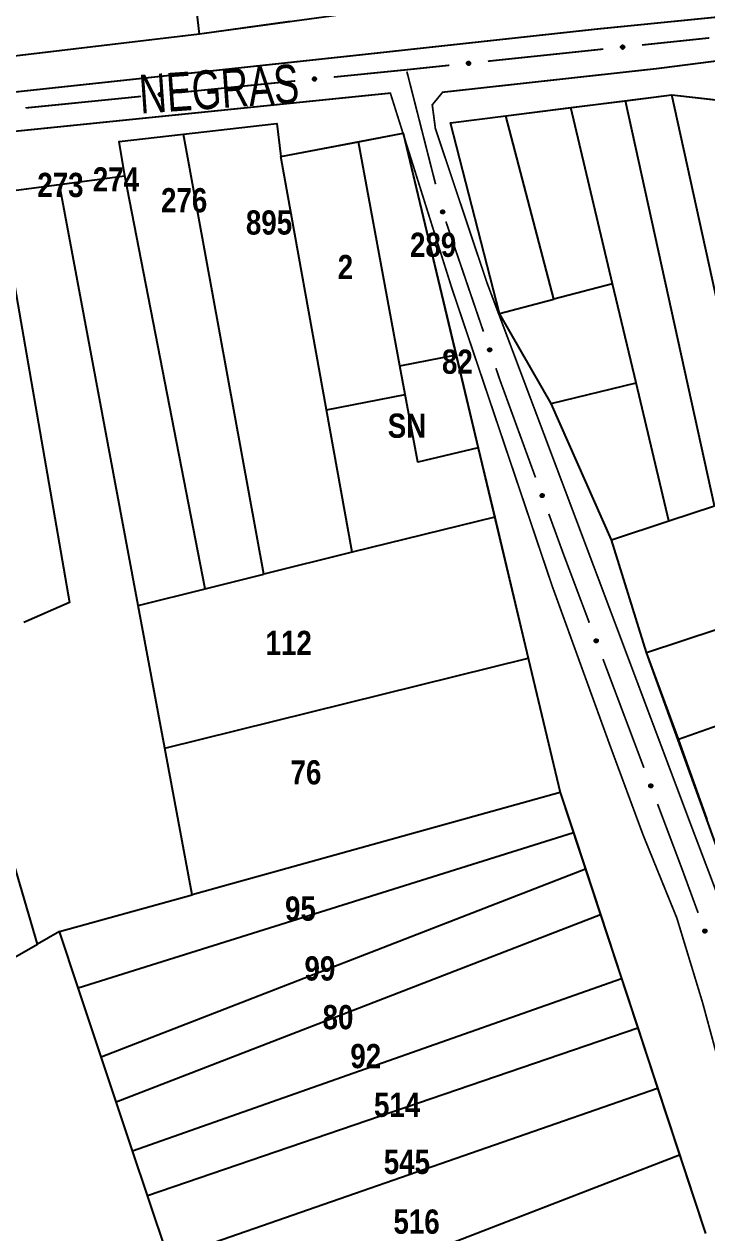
# Model space of a CAD drawing. Extents: x 203591 to 208218, y 4854879 to 4857795.
# Drawn here: x 204565.4 to 204635.9, y 4855631.2 to 4855756 of the extents above; entities that cross this region are included whole.
import ezdxf
from ezdxf.enums import TextEntityAlignment as Align

# ---------------------------------------------------------------- set-up
doc = ezdxf.new("R2010")
doc.units = 0
doc.header["$LTSCALE"] = 1.5
doc.header["$MEASUREMENT"] = 0
doc.linetypes.add('PHANTOMX2', pattern=[5, 2.5, -0.5, 0.5, -0.5, 0.5, -0.5])
doc.linetypes.add('TRACO_25', pattern=[8, 3, -1, 1, -1, 1, -1])
for name, color, linetype in [('CD-MALHA-LOTES', 40, 'CONTINUOUS'), ('RU-QUADRAS', 210, 'CONTINUOUS'), ('SV-EIXO-RUA-N-PAV', 6, 'CONTINUOUS'), ('SV-RUA-NAO-PAV-S-GUIA-C-GUIA', 7, 'PHANTOMX2'), ('SV-TXT-RUA-N-PAV-S-GUIA-C-GUIA', 7, 'CONTINUOUS'), ('Th_NmrPorta', 7, 'CONTINUOUS')]:
    doc.layers.add(name, color=color, linetype=linetype)
doc.styles.add('ARIAL', font='ARIAL.TTF')
doc.styles.get("Standard").update_dxf_attribs({"font": 'swisscbo.ttf'})

msp = doc.modelspace()

# ---------------------------------------------------------------- linework, layer by layer
at = {"layer": 'CD-MALHA-LOTES', "linetype": 'Continuous', "flags": 128}
for points in [[(204583.54, 4855754.94), (204573.45, 4855841.67)], [(204592.91, 4855756.23), (204583.54, 4855754.94)], [(204583.54, 4855754.94), (204550.21, 4855750.98)], [(204627.55, 4855748.05), (204632.33, 4855748.65)], [(204632.33, 4855748.65), (204637.11, 4855748.12)], [(204637.11, 4855726.87), (204632.33, 4855748.65)], [(204615.19, 4855746.5), (204621.9, 4855747.34)], [(204621.9, 4855747.34), (204627.55, 4855748.05)], [(204626.22, 4855729.16), (204621.9, 4855747.34)], [(204636.73, 4855706.24), (204627.55, 4855748.05)], [(204609.49, 4855745.78), (204615.19, 4855746.5)], [(204614.55, 4855726.08), (204609.49, 4855745.78)], [(204620.13, 4855727.55), (204615.19, 4855746.5)], [(204575.82, 4855740.3), (204575.25, 4855743.85), (204581.91, 4855744.61)], [(204581.91, 4855744.61), (204591.53, 4855745.7), (204591.95, 4855742.29)], [(204590.19, 4855699.16), (204581.91, 4855744.61)], [(204599.96, 4855743.82), (204604.6, 4855744.71), (204610.05, 4855721.81)], [(204591.95, 4855742.29), (204599.96, 4855743.82)], [(204604.25, 4855720.68), (204599.96, 4855743.82)], [(204596.67, 4855716.12), (204591.95, 4855742.29)], [(204569.1, 4855739.42), (204575.82, 4855740.3)], [(204584.13, 4855697.66), (204575.82, 4855740.3)], [(204562.74, 4855738.59), (204569.1, 4855739.42)], [(204562.74, 4855738.59), (204570.13, 4855696.23), (204565.39, 4855694.18)], [(204577.22, 4855695.94), (204569.1, 4855739.42)], [(204626.22, 4855729.16), (204620.13, 4855727.55)], [(204628.65, 4855718.94), (204626.22, 4855729.16)], [(204614.55, 4855726.08), (204620.13, 4855727.55)], [(204619.88, 4855716.78), (204614.55, 4855726.08)], [(204604.25, 4855720.68), (204610.05, 4855721.81)], [(204610.05, 4855721.81), (204612.34, 4855712.22)], [(204604.8, 4855717.72), (204604.25, 4855720.68)], [(204619.88, 4855716.78), (204628.65, 4855718.94)], [(204632.04, 4855704.68), (204628.65, 4855718.94)], [(204596.67, 4855716.12), (204604.8, 4855717.72)], [(204612.34, 4855712.22), (204606.1, 4855710.73), (204604.8, 4855717.72)], [(204599.33, 4855701.43), (204596.67, 4855716.12)], [(204626.11, 4855702.7), (204619.88, 4855716.78)], [(204612.34, 4855712.22), (204614.04, 4855705.07)], [(204632.04, 4855704.68), (204636.73, 4855706.24)], [(204614.04, 4855705.07), (204599.33, 4855701.43)], [(204614.04, 4855705.07), (204617.5, 4855690.51)], [(204626.11, 4855702.7), (204632.04, 4855704.68)], [(204629.73, 4855691.07), (204626.11, 4855702.7)], [(204599.33, 4855701.43), (204590.19, 4855699.16)], [(204584.13, 4855697.66), (204590.19, 4855699.16)], [(204577.22, 4855695.94), (204584.13, 4855697.66)], [(204579.97, 4855681.19), (204577.22, 4855695.94)], [(204629.73, 4855691.07), (204637.11, 4855693.51)], [(204633.01, 4855682.12), (204629.73, 4855691.07)], [(204579.97, 4855681.19), (204617.5, 4855690.51)], [(204617.5, 4855690.51), (204620.81, 4855676.61)], [(204633.01, 4855682.12), (204637.11, 4855683.57)], [(204566.82, 4855660.97), (204560.26, 4855683.22)], [(204635.98, 4855673.85), (204633.01, 4855682.12)], [(204582.79, 4855666.07), (204579.97, 4855681.19)], [(204620.81, 4855676.61), (204582.79, 4855666.07)], [(204620.81, 4855676.61), (204622.17, 4855672.49)], [(204571.01, 4855656.44), (204622.17, 4855672.49)], [(204622.17, 4855672.49), (204623.41, 4855668.74)], [(204573.4, 4855649.32), (204623.41, 4855668.74)], [(204623.41, 4855668.74), (204624.95, 4855664.04)], [(204569.07, 4855662.26), (204582.79, 4855666.07)], [(204574.95, 4855644.67), (204624.95, 4855664.04)], [(204624.95, 4855664.04), (204627.13, 4855657.42)], [(204569.07, 4855662.26), (204566.82, 4855660.97)], [(204571.01, 4855656.44), (204569.07, 4855662.26)], [(204515.85, 4855631.78), (204566.82, 4855660.97)], [(204576.64, 4855639.64), (204627.13, 4855657.42)], [(204627.13, 4855657.42), (204628.81, 4855652.34)], [(204573.4, 4855649.32), (204571.01, 4855656.44)], [(204578.19, 4855635), (204628.81, 4855652.34)], [(204628.81, 4855652.34), (204630.86, 4855646.11)], [(204574.95, 4855644.67), (204573.4, 4855649.32)], [(204580.35, 4855628.56), (204630.86, 4855646.11)], [(204630.86, 4855646.11), (204633.14, 4855639.21)], [(204576.64, 4855639.64), (204574.95, 4855644.67)], [(204578.19, 4855635), (204576.64, 4855639.64)], [(204583.23, 4855619.95), (204633.14, 4855639.21)], [(204633.14, 4855639.21), (204635.81, 4855631.1)], [(204580.35, 4855628.56), (204578.19, 4855635)]]:
    msp.add_lwpolyline(points, dxfattribs=at)
at = {"layer": 'RU-QUADRAS', "color": 6, "linetype": 'Continuous'}
for points in [[(204623.07, 4855760.36), (204583.54, 4855754.94), (204353.02, 4855727.55), (204349.23, 4855731.53), (204328.47, 4855729.35), (204320.23, 4855778.16)], [(204783.67, 4855592.64), (204658.31, 4855566.77), (204654.43, 4855595), (204708.69, 4855609.71), (204709.36, 4855612.64), (204653.41, 4855598.39), (204650.71, 4855626.2), (204641.58, 4855658.99), (204639.63, 4855663.65), (204629.73, 4855691.07), (204626.11, 4855702.7), (204619.88, 4855716.78), (204614.55, 4855726.08), (204609.49, 4855745.78), (204632.33, 4855748.65), (204643.03, 4855747.46), (204656.64, 4855749.08), (204658.61, 4855739.04), (204685.7, 4855710.3), (204695, 4855712.84), (204738.62, 4855691.71)], [(204463.87, 4855729.07), (204509.22, 4855735.18), (204509.36, 4855733.76), (204520.45, 4855735.32), (204520.24, 4855736.89), (204545.4, 4855740.16), (204545.68, 4855738.31), (204554.64, 4855739.59), (204554.92, 4855737.46), (204558.9, 4855738.45), (204558.48, 4855741.01), (204562.6, 4855741.29), (204562.74, 4855738.59), (204575.82, 4855740.3), (204575.25, 4855743.85), (204591.53, 4855745.7), (204591.95, 4855742.29), (204604.6, 4855744.71), (204620.81, 4855676.61), (204635.81, 4855631.1)]]:
    msp.add_lwpolyline(points, dxfattribs=at)
at = {"layer": 'SV-EIXO-RUA-N-PAV', "const_width": 0.18, "flags": 128}
for points in [[(204629.243732, 4855753.805362), (204636.205389, 4855754.537029)], [(204613.331374, 4855752.132981), (204625.265643, 4855753.387267)], [(204597.415314, 4855750.49666), (204604.380402, 4855751.194904)], [(204604.380402, 4855751.194904), (204604.93, 4855751.25)], [(204604.93, 4855751.25), (204609.353285, 4855751.714885)], [(204604.97, 4855751.06), (204607.931385, 4855739.431148)], [(204581.495112, 4855748.900672), (204593.435263, 4855750.097663)], [(204565.57491, 4855747.304684), (204577.515062, 4855748.501675)], [(204608.998117, 4855735.578533), (204612.871405, 4855724.22082)], [(204614.162501, 4855720.434916), (204614.485275, 4855719.48844)], [(204614.485275, 4855719.48844), (204614.57, 4855719.24)], [(204614.57, 4855719.24), (204618.252086, 4855709.153555)], [(204619.623758, 4855705.396093), (204620.99543, 4855701.638632)], [(204620.99543, 4855701.638632), (204621.13, 4855701.27)], [(204621.13, 4855701.27), (204623.81078, 4855694.150408)], [(204625.220312, 4855690.406984), (204626.982228, 4855685.727705)], [(204626.982228, 4855685.727705), (204627.26, 4855684.99)], [(204627.26, 4855684.99), (204629.450087, 4855679.177158)], [(204630.860378, 4855675.43402), (204633.328387, 4855668.883529)], [(204633.328387, 4855668.883529), (204633.39, 4855668.72)], [(204633.39, 4855668.72), (204635.050851, 4855664.189592)]]:
    msp.add_lwpolyline(points, dxfattribs=at)
at = {"layer": 'SV-EIXO-RUA-N-PAV', "flags": 128}
for points in [[(204627.100288, 4855753.690774), (204627.130526, 4855753.729215), (204627.164374, 4855753.75607), (204627.199052, 4855753.770343), (204627.232985, 4855753.774965), (204627.268233, 4855753.775784), (204627.303951, 4855753.768769), (204627.341871, 4855753.752201), (204627.380645, 4855753.72214), (204627.405877, 4855753.685657), (204627.421689, 4855753.652408), (204627.428546, 4855753.617302), (204627.428767, 4855753.583048), (204627.420254, 4855753.546186), (204627.403089, 4855753.507922), (204627.371917, 4855753.469664), (204627.338553, 4855753.443564), (204627.304648, 4855753.430639), (204627.269311, 4855753.423969), (204627.233317, 4855753.423565), (204627.198294, 4855753.430653), (204627.159799, 4855753.448004), (204627.122447, 4855753.479271), (204627.096035, 4855753.512251), (204627.082637, 4855753.545966), (204627.076854, 4855753.580902), (204627.075603, 4855753.616245), (204627.08116, 4855753.652444), (204627.100288, 4855753.690774)], [(204611.18793, 4855752.018392), (204611.218168, 4855752.056833), (204611.252016, 4855752.083689), (204611.286694, 4855752.097961), (204611.320627, 4855752.102583), (204611.355874, 4855752.103402), (204611.391593, 4855752.096387), (204611.429513, 4855752.07982), (204611.468287, 4855752.049758), (204611.493519, 4855752.013276), (204611.509331, 4855751.980026), (204611.516188, 4855751.944921), (204611.516409, 4855751.910666), (204611.507896, 4855751.873804), (204611.490731, 4855751.835541), (204611.459559, 4855751.797283), (204611.426195, 4855751.771183), (204611.39229, 4855751.758258), (204611.356953, 4855751.751588), (204611.320958, 4855751.751183), (204611.285936, 4855751.758271), (204611.247441, 4855751.775623), (204611.210088, 4855751.80689), (204611.183677, 4855751.83987), (204611.170279, 4855751.873584), (204611.164496, 4855751.908521), (204611.163245, 4855751.943864), (204611.168802, 4855751.980063), (204611.18793, 4855752.018392)], [(204595.271344, 4855750.392361), (204595.301766, 4855750.430656), (204595.335743, 4855750.457348), (204595.370489, 4855750.471455), (204595.404444, 4855750.475914), (204595.439695, 4855750.476563), (204595.475379, 4855750.469377), (204595.513219, 4855750.452628), (204595.551849, 4855750.42238), (204595.576905, 4855750.385777), (204595.592557, 4855750.352452), (204595.599245, 4855750.317314), (204595.599303, 4855750.283059), (204595.590612, 4855750.246239), (204595.573264, 4855750.208058), (204595.541909, 4855750.16995), (204595.508419, 4855750.14401), (204595.474453, 4855750.131248), (204595.439085, 4855750.124748), (204595.403089, 4855750.124516), (204595.3681, 4855750.131772), (204595.329689, 4855750.149308), (204595.292487, 4855750.180754), (204595.266234, 4855750.213861), (204595.252999, 4855750.247639), (204595.247383, 4855750.282603), (204595.246302, 4855750.317951), (204595.252032, 4855750.354123), (204595.271344, 4855750.392361)], [(204579.351142, 4855748.796373), (204579.381564, 4855748.834668), (204579.415541, 4855748.861361), (204579.450287, 4855748.875467), (204579.484242, 4855748.879926), (204579.519493, 4855748.880575), (204579.555178, 4855748.873389), (204579.593017, 4855748.85664), (204579.631647, 4855748.826393), (204579.656703, 4855748.789789), (204579.672355, 4855748.756464), (204579.679044, 4855748.721326), (204579.679101, 4855748.687071), (204579.67041, 4855748.650251), (204579.653062, 4855748.61207), (204579.621707, 4855748.573962), (204579.588218, 4855748.548022), (204579.554251, 4855748.53526), (204579.518883, 4855748.52876), (204579.482887, 4855748.528528), (204579.447899, 4855748.535784), (204579.409488, 4855748.55332), (204579.372286, 4855748.584766), (204579.346032, 4855748.617873), (204579.332797, 4855748.651651), (204579.327181, 4855748.686615), (204579.3261, 4855748.721964), (204579.33183, 4855748.758136), (204579.351142, 4855748.796373)], [(204608.717812, 4855736.741521), (204608.762009, 4855736.720576), (204608.79571, 4855736.693536), (204608.817328, 4855736.662894), (204608.82937, 4855736.630835), (204608.837996, 4855736.596649), (204608.839088, 4855736.560265), (204608.831356, 4855736.519613), (204608.810656, 4855736.47513), (204608.780687, 4855736.442427), (204608.75178, 4855736.419626), (204608.719074, 4855736.405144), (204608.685724, 4855736.397321), (204608.647892, 4855736.397436), (204608.606772, 4855736.405674), (204608.562547, 4855736.427572), (204608.529688, 4855736.454307), (204608.509557, 4855736.484495), (204608.495206, 4855736.517468), (204608.486818, 4855736.552474), (204608.485952, 4855736.588196), (204608.494321, 4855736.629583), (204608.516512, 4855736.672946), (204608.542803, 4855736.706023), (204608.5727, 4855736.726573), (204608.60548, 4855736.73997), (204608.639663, 4855736.749039), (204608.676192, 4855736.75166), (204608.717812, 4855736.741521)], [(204613.574765, 4855722.499389), (204613.618962, 4855722.478444), (204613.652663, 4855722.451404), (204613.674281, 4855722.420762), (204613.686323, 4855722.388703), (204613.694949, 4855722.354517), (204613.696042, 4855722.318133), (204613.688309, 4855722.277481), (204613.667609, 4855722.232998), (204613.637641, 4855722.200295), (204613.608733, 4855722.177494), (204613.576027, 4855722.163012), (204613.542677, 4855722.155189), (204613.504845, 4855722.155304), (204613.463725, 4855722.163542), (204613.4195, 4855722.18544), (204613.386642, 4855722.212175), (204613.36651, 4855722.242363), (204613.352159, 4855722.275336), (204613.343771, 4855722.310342), (204613.342905, 4855722.346064), (204613.351274, 4855722.387451), (204613.373465, 4855722.430814), (204613.399756, 4855722.463891), (204613.429654, 4855722.484441), (204613.462434, 4855722.497838), (204613.496616, 4855722.506907), (204613.533145, 4855722.509528), (204613.574765, 4855722.499389)], [(204618.992057, 4855707.447541), (204619.036691, 4855707.427544), (204619.070962, 4855707.401231), (204619.093229, 4855707.371057), (204619.105954, 4855707.339263), (204619.115308, 4855707.305269), (204619.117177, 4855707.268916), (204619.110315, 4855707.228109), (204619.09057, 4855707.183194), (204619.061307, 4855707.149858), (204619.032893, 4855707.126445), (204619.000503, 4855707.111268), (204618.967328, 4855707.102734), (204618.929502, 4855707.102041), (204618.888216, 4855707.109399), (204618.843533, 4855707.130346), (204618.810111, 4855707.156374), (204618.78934, 4855707.186125), (204618.774288, 4855707.218783), (204618.765154, 4855707.253602), (204618.763524, 4855707.289298), (204618.771008, 4855707.330854), (204618.792268, 4855707.374682), (204618.817846, 4855707.408312), (204618.847297, 4855707.429496), (204618.879784, 4855707.443591), (204618.913765, 4855707.453388), (204618.95023, 4855707.456788), (204618.992057, 4855707.447541)], [(204624.567935, 4855692.451951), (204624.612768, 4855692.432406), (204624.647304, 4855692.40644), (204624.669874, 4855692.376492), (204624.682919, 4855692.344828), (204624.692616, 4855692.310931), (204624.694852, 4855692.274598), (204624.688402, 4855692.233723), (204624.669111, 4855692.188612), (204624.640186, 4855692.154982), (204624.61201, 4855692.131283), (204624.579776, 4855692.11578), (204624.546688, 4855692.106912), (204624.508871, 4855692.105837), (204624.467513, 4855692.112778), (204624.422621, 4855692.133273), (204624.388938, 4855692.158962), (204624.367867, 4855692.188502), (204624.352486, 4855692.221007), (204624.343001, 4855692.255732), (204624.341012, 4855692.291409), (204624.348075, 4855692.333038), (204624.368891, 4855692.377079), (204624.394129, 4855692.410966), (204624.423365, 4855692.432446), (204624.455708, 4855692.446868), (204624.489588, 4855692.457007), (204624.526017, 4855692.460776), (204624.567935, 4855692.451951)], [(204630.207587, 4855677.478855), (204630.252424, 4855677.459318), (204630.286964, 4855677.433359), (204630.309541, 4855677.403417), (204630.322592, 4855677.371755), (204630.332296, 4855677.33786), (204630.33454, 4855677.301528), (204630.328098, 4855677.260651), (204630.308816, 4855677.215536), (204630.279898, 4855677.181901), (204630.251727, 4855677.158196), (204630.219495, 4855677.142686), (204630.18641, 4855677.133811), (204630.148593, 4855677.132728), (204630.107233, 4855677.139661), (204630.062337, 4855677.160147), (204630.028649, 4855677.185829), (204630.007572, 4855677.215365), (204629.992185, 4855677.247867), (204629.982693, 4855677.28259), (204629.980696, 4855677.318267), (204629.987751, 4855677.359898), (204630.008558, 4855677.403942), (204630.033789, 4855677.437834), (204630.063021, 4855677.45932), (204630.09536, 4855677.473749), (204630.129238, 4855677.483895), (204630.165666, 4855677.487671), (204630.207587, 4855677.478855)], [(204635.793151, 4855662.48459), (204635.837812, 4855662.464654), (204635.872119, 4855662.438388), (204635.894427, 4855662.408244), (204635.907195, 4855662.376467), (204635.916596, 4855662.342487), (204635.918515, 4855662.306136), (204635.911708, 4855662.265319), (204635.892024, 4855662.220378), (204635.862807, 4855662.187002), (204635.834425, 4855662.16355), (204635.802056, 4855662.148328), (204635.768893, 4855662.139749), (204635.731068, 4855662.139004), (204635.689771, 4855662.146306), (204635.64506, 4855662.167193), (204635.611603, 4855662.193175), (204635.590791, 4855662.222897), (204635.575694, 4855662.255535), (204635.566513, 4855662.290342), (204635.564834, 4855662.326035), (204635.572261, 4855662.367601), (204635.593461, 4855662.411458), (204635.618994, 4855662.445123), (204635.648416, 4855662.466348), (204635.680883, 4855662.480487), (204635.714851, 4855662.49033), (204635.751311, 4855662.49378), (204635.793151, 4855662.48459)]]:
    msp.add_lwpolyline(points, close=True, dxfattribs=at)
for points in [[(204627.075603, 4855753.616245), (204627.405877, 4855753.685657)], [(204627.076854, 4855753.580902), (204627.421689, 4855753.652408)], [(204627.079881, 4855753.600059), (204627.408649, 4855753.670286)], [(204627.08116, 4855753.652444), (204627.380645, 4855753.72214)], [(204627.082374, 4855753.563276), (204627.423642, 4855753.632072)], [(204627.082637, 4855753.545966), (204627.428546, 4855753.617302)], [(204627.0831, 4855753.634699), (204627.388656, 4855753.703857)], [(204627.091748, 4855753.669908), (204627.35795, 4855753.734931)], [(204627.092868, 4855753.528706), (204627.425708, 4855753.599361)], [(204627.096035, 4855753.512251), (204627.428767, 4855753.583048)], [(204627.100288, 4855753.690774), (204627.341871, 4855753.752201)], [(204627.111504, 4855753.494992), (204627.419917, 4855753.563079)], [(204627.11761, 4855753.711044), (204627.3156, 4855753.759293)], [(204627.122447, 4855753.479271), (204627.420254, 4855753.546186)], [(204627.130526, 4855753.729215), (204627.303951, 4855753.768769)], [(204627.144782, 4855753.465561), (204627.408697, 4855753.526227)], [(204627.149755, 4855753.744607), (204627.277391, 4855753.77037)], [(204627.159799, 4855753.448004), (204627.403089, 4855753.507922)], [(204627.164374, 4855753.75607), (204627.268233, 4855753.775784)], [(204627.184275, 4855753.44227), (204627.379836, 4855753.487521)], [(204627.198294, 4855753.430653), (204627.371917, 4855753.469664)], [(204627.220055, 4855753.428194), (204627.348905, 4855753.455457)], [(204627.233317, 4855753.423565), (204627.338553, 4855753.443564)], [(204611.163245, 4855751.943864), (204611.493519, 4855752.013276)], [(204611.164496, 4855751.908521), (204611.509331, 4855751.980026)], [(204611.167523, 4855751.927678), (204611.496291, 4855751.997904)], [(204611.168802, 4855751.980063), (204611.468287, 4855752.049758)], [(204611.170016, 4855751.890895), (204611.511284, 4855751.959691)], [(204611.170742, 4855751.962317), (204611.476298, 4855752.031476)], [(204611.17939, 4855751.997527), (204611.445592, 4855752.06255)], [(204611.18793, 4855752.018392), (204611.429513, 4855752.07982)], [(204611.205252, 4855752.038662), (204611.403242, 4855752.086912)], [(204611.218168, 4855752.056833), (204611.391593, 4855752.096387)], [(204611.237397, 4855752.072226), (204611.365033, 4855752.097988)], [(204611.252016, 4855752.083689), (204611.355874, 4855752.103402)], [(204611.170279, 4855751.873584), (204611.516188, 4855751.944921)], [(204611.18051, 4855751.856325), (204611.51335, 4855751.926979)], [(204611.183677, 4855751.83987), (204611.516409, 4855751.910666)], [(204611.199146, 4855751.822611), (204611.507558, 4855751.890698)], [(204611.210088, 4855751.80689), (204611.507896, 4855751.873804)], [(204611.232424, 4855751.793179), (204611.496339, 4855751.853845)], [(204611.247441, 4855751.775623), (204611.490731, 4855751.835541)], [(204611.271917, 4855751.769889), (204611.467478, 4855751.815139)], [(204611.285936, 4855751.758271), (204611.459559, 4855751.797283)], [(204611.307697, 4855751.755813), (204611.436547, 4855751.783076)], [(204611.320958, 4855751.751183), (204611.426195, 4855751.771183)], [(204595.246302, 4855750.317951), (204595.576905, 4855750.385777)], [(204595.247383, 4855750.282603), (204595.592557, 4855750.352452)], [(204595.250502, 4855750.301745), (204595.579603, 4855750.370393)], [(204595.252032, 4855750.354123), (204595.551849, 4855750.42238)], [(204595.252819, 4855750.264951), (204595.594412, 4855750.332108)], [(204595.252999, 4855750.247639), (204595.599245, 4855750.317314)], [(204595.253887, 4855750.336369), (204595.559772, 4855750.40406)], [(204595.262704, 4855750.371537), (204595.529215, 4855750.435281)], [(204595.263146, 4855750.230331), (204595.596321, 4855750.299387)], [(204595.266234, 4855750.213861), (204595.599303, 4855750.283059)], [(204595.271344, 4855750.392361), (204595.513219, 4855750.452628)], [(204595.28162, 4855750.196527), (204595.590356, 4855750.263133)], [(204595.288763, 4855750.412547), (204595.486983, 4855750.459846)], [(204595.292487, 4855750.180754), (204595.590612, 4855750.246239)], [(204595.301766, 4855750.430656), (204595.475379, 4855750.469377)], [(204595.314756, 4855750.166936), (204595.57896, 4855750.226335)], [(204595.321069, 4855750.445956), (204595.448827, 4855750.471106)], [(204595.329689, 4855750.149308), (204595.573264, 4855750.208058)], [(204595.335743, 4855750.457348), (204595.439695, 4855750.476563)], [(204595.354137, 4855750.143457), (204595.549914, 4855750.187768)], [(204595.3681, 4855750.131772), (204595.541909, 4855750.16995)], [(204595.389849, 4855750.129209), (204595.518829, 4855750.155853)], [(204595.403089, 4855750.124516), (204595.508419, 4855750.14401)], [(204579.3261, 4855748.721964), (204579.656703, 4855748.789789)], [(204579.327181, 4855748.686615), (204579.672355, 4855748.756464)], [(204579.3303, 4855748.705757), (204579.659402, 4855748.774405)], [(204579.33183, 4855748.758136), (204579.631647, 4855748.826393)], [(204579.332617, 4855748.668963), (204579.674211, 4855748.73612)], [(204579.332797, 4855748.651651), (204579.679044, 4855748.721326)], [(204579.333686, 4855748.740381), (204579.63957, 4855748.808072)], [(204579.342502, 4855748.775549), (204579.609013, 4855748.839293)], [(204579.342944, 4855748.634343), (204579.676119, 4855748.703399)], [(204579.346032, 4855748.617873), (204579.679101, 4855748.687071)], [(204579.351142, 4855748.796373), (204579.593017, 4855748.85664)], [(204579.361418, 4855748.600539), (204579.670154, 4855748.667145)], [(204579.368561, 4855748.816559), (204579.566781, 4855748.863858)], [(204579.372286, 4855748.584766), (204579.67041, 4855748.650251)], [(204579.381564, 4855748.834668), (204579.555178, 4855748.873389)], [(204579.394555, 4855748.570948), (204579.658758, 4855748.630347)], [(204579.400867, 4855748.849968), (204579.528625, 4855748.875118)], [(204579.409488, 4855748.55332), (204579.653062, 4855748.61207)], [(204579.415541, 4855748.861361), (204579.519493, 4855748.880575)], [(204579.433935, 4855748.547469), (204579.629712, 4855748.59178)], [(204579.447899, 4855748.535784), (204579.621707, 4855748.573962)], [(204579.469648, 4855748.533222), (204579.598627, 4855748.559865)], [(204579.482887, 4855748.528528), (204579.588218, 4855748.548022)], [(204608.485952, 4855736.588196), (204608.562547, 4855736.427572)], [(204608.486818, 4855736.552474), (204608.529688, 4855736.454307)], [(204608.488387, 4855736.566432), (204608.543584, 4855736.446854)], [(204608.494166, 4855736.604445), (204608.581716, 4855736.423816)], [(204608.494321, 4855736.629583), (204608.606772, 4855736.405674)], [(204608.508104, 4855736.648124), (204608.625865, 4855736.404271)], [(204608.516512, 4855736.672946), (204608.647892, 4855736.397436)], [(204608.52941, 4855736.687107), (204608.664288, 4855736.401516)], [(204608.542803, 4855736.706023), (204608.685724, 4855736.397321)], [(204608.558144, 4855736.712765), (204608.70095, 4855736.403927)], [(204608.5727, 4855736.726573), (204608.719074, 4855736.405144)], [(204608.58952, 4855736.730674), (204608.732386, 4855736.413206)], [(204608.60548, 4855736.73997), (204608.75178, 4855736.419626)], [(204608.624831, 4855736.741274), (204608.766316, 4855736.43631)], [(204608.639663, 4855736.749039), (204608.780687, 4855736.442427)], [(204608.65932, 4855736.745827), (204608.794609, 4855736.46326)], [(204608.676192, 4855736.75166), (204608.810656, 4855736.47513)], [(204608.695571, 4855736.745214), (204608.818088, 4855736.5001)], [(204608.717812, 4855736.741521), (204608.831356, 4855736.519613)], [(204608.741423, 4855736.729134), (204608.832436, 4855736.546802)], [(204608.762009, 4855736.720576), (204608.839088, 4855736.560265)], [(204608.781287, 4855736.705245), (204608.834751, 4855736.586517)], [(204608.79571, 4855736.693536), (204608.837996, 4855736.596649)], [(204613.342905, 4855722.346064), (204613.4195, 4855722.18544)], [(204613.343771, 4855722.310342), (204613.386642, 4855722.212175)], [(204613.34534, 4855722.3243), (204613.400537, 4855722.204722)], [(204613.351119, 4855722.362313), (204613.438669, 4855722.181684)], [(204613.351274, 4855722.387451), (204613.463725, 4855722.163542)], [(204613.365057, 4855722.405992), (204613.482818, 4855722.162139)], [(204613.373465, 4855722.430814), (204613.504845, 4855722.155304)], [(204613.386363, 4855722.444975), (204613.521241, 4855722.159384)], [(204613.399756, 4855722.463891), (204613.542677, 4855722.155189)], [(204613.415097, 4855722.470633), (204613.557903, 4855722.161795)], [(204613.429654, 4855722.484441), (204613.576027, 4855722.163012)], [(204613.446474, 4855722.488541), (204613.589339, 4855722.171074)], [(204613.462434, 4855722.497838), (204613.608733, 4855722.177494)], [(204613.481784, 4855722.499142), (204613.623269, 4855722.194178)], [(204613.496616, 4855722.506907), (204613.637641, 4855722.200295)], [(204613.516274, 4855722.503695), (204613.651562, 4855722.221128)], [(204613.533145, 4855722.509528), (204613.667609, 4855722.232998)], [(204613.552525, 4855722.503082), (204613.675041, 4855722.257968)], [(204613.574765, 4855722.499389), (204613.688309, 4855722.277481)], [(204613.598376, 4855722.487002), (204613.68939, 4855722.30467)], [(204613.618962, 4855722.478444), (204613.696042, 4855722.318133)], [(204613.63824, 4855722.463113), (204613.691704, 4855722.344385)], [(204613.652663, 4855722.451404), (204613.694949, 4855722.354517)], [(204618.763524, 4855707.289298), (204618.843533, 4855707.130346)], [(204618.765154, 4855707.253602), (204618.810111, 4855707.156374)], [(204618.766424, 4855707.267591), (204618.824162, 4855707.149219)], [(204618.771008, 4855707.330854), (204618.888216, 4855707.109399)], [(204618.77139, 4855707.305719), (204618.862778, 4855707.127001)], [(204618.784391, 4855707.349686), (204618.907334, 4855707.108404)], [(204618.792268, 4855707.374682), (204618.929502, 4855707.102041)], [(204618.80486, 4855707.389115), (204618.945808, 4855707.10647)], [(204618.817846, 4855707.408312), (204618.967328, 4855707.102734)], [(204618.833039, 4855707.41538), (204618.98241, 4855707.109664)], [(204618.847297, 4855707.429496), (204619.000503, 4855707.111268)], [(204618.864026, 4855707.433955), (204619.013641, 4855707.119612)], [(204618.879784, 4855707.443591), (204619.032893, 4855707.126445)], [(204618.899102, 4855707.445307), (204619.047069, 4855707.143436)], [(204618.913765, 4855707.453388), (204619.061307, 4855707.149858)], [(204618.933486, 4855707.450596), (204619.07478, 4855707.170983)], [(204618.95023, 4855707.456788), (204619.09057, 4855707.183194)], [(204618.969742, 4855707.450758), (204619.097467, 4855707.208317)], [(204618.992057, 4855707.447541), (204619.110315, 4855707.228109)], [(204619.015927, 4855707.435661), (204619.110814, 4855707.255315)], [(204619.036691, 4855707.427544), (204619.117177, 4855707.268916)], [(204619.056292, 4855707.412629), (204619.11228, 4855707.29507)], [(204619.070962, 4855707.401231), (204619.115308, 4855707.305269)], [(204624.341012, 4855692.291409), (204624.422621, 4855692.133273)], [(204624.343001, 4855692.255732), (204624.388938, 4855692.158962)], [(204624.34413, 4855692.269733), (204624.403061, 4855692.151949)], [(204624.348075, 4855692.333038), (204624.467513, 4855692.112778)], [(204624.348711, 4855692.307909), (204624.441898, 4855692.130122)], [(204624.361268, 4855692.352004), (204624.48664, 4855692.111976)], [(204624.368891, 4855692.377079), (204624.508871, 4855692.105837)], [(204624.381338, 4855692.391638), (204624.525131, 4855692.110431)], [(204624.394129, 4855692.410966), (204624.546688, 4855692.106912)], [(204624.40925, 4855692.418187), (204624.561699, 4855692.113993)], [(204624.423365, 4855692.432446), (204624.579776, 4855692.11578)], [(204624.440048, 4855692.437073), (204624.592828, 4855692.124256)], [(204624.455708, 4855692.446868), (204624.61201, 4855692.131283)], [(204624.475008, 4855692.448779), (204624.626014, 4855692.148417)], [(204624.489588, 4855692.457007), (204624.640186, 4855692.154982)], [(204624.509337, 4855692.454415), (204624.653446, 4855692.176242)], [(204624.526017, 4855692.460776), (204624.669111, 4855692.188612)], [(204624.545589, 4855692.454943), (204624.675754, 4855692.213803)], [(204624.567935, 4855692.451951), (204624.688402, 4855692.233723)], [(204624.591923, 4855692.440312), (204624.688627, 4855692.260933)], [(204624.612768, 4855692.432406), (204624.694852, 4855692.274598)], [(204624.632519, 4855692.417689), (204624.689691, 4855692.300702)], [(204624.647304, 4855692.40644), (204624.692616, 4855692.310931)], [(204629.980696, 4855677.318267), (204630.062337, 4855677.160147)], [(204629.982693, 4855677.28259), (204630.028649, 4855677.185829)], [(204629.983819, 4855677.296591), (204630.042773, 4855677.17882)], [(204629.987751, 4855677.359898), (204630.107233, 4855677.139661)], [(204629.988391, 4855677.334768), (204630.081615, 4855677.157)], [(204630.00094, 4855677.378866), (204630.126361, 4855677.138863)], [(204630.008558, 4855677.403942), (204630.148593, 4855677.132728)], [(204630.021001, 4855677.418504), (204630.164852, 4855677.137326)], [(204630.033789, 4855677.437834), (204630.18641, 4855677.133811)], [(204630.048909, 4855677.445058), (204630.201419, 4855677.140896)], [(204630.063021, 4855677.45932), (204630.219495, 4855677.142686)], [(204630.079702, 4855677.463951), (204630.232546, 4855677.151165)], [(204630.09536, 4855677.473749), (204630.251727, 4855677.158196)], [(204630.11466, 4855677.475664), (204630.265727, 4855677.175332)], [(204630.129238, 4855677.483895), (204630.279898, 4855677.181901)], [(204630.148988, 4855677.481307), (204630.293153, 4855677.203163)], [(204630.165666, 4855677.487671), (204630.308816, 4855677.215536)], [(204630.18524, 4855677.481842), (204630.315454, 4855677.240729)], [(204630.207587, 4855677.478855), (204630.328098, 4855677.260651)], [(204630.231577, 4855677.467221), (204630.328317, 4855677.287862)], [(204630.252424, 4855677.459318), (204630.33454, 4855677.301528)], [(204630.272178, 4855677.444605), (204630.329373, 4855677.32763)], [(204630.286964, 4855677.433359), (204630.332296, 4855677.33786)], [(204635.564834, 4855662.326035), (204635.64506, 4855662.167193)], [(204635.566513, 4855662.290342), (204635.611603, 4855662.193175)], [(204635.567764, 4855662.304332), (204635.625664, 4855662.186039)], [(204635.572261, 4855662.367601), (204635.689771, 4855662.146306)], [(204635.572677, 4855662.342467), (204635.664309, 4855662.163874)], [(204635.585619, 4855662.386451), (204635.708891, 4855662.145338)], [(204635.593461, 4855662.411458), (204635.731068, 4855662.139004)], [(204635.606034, 4855662.425908), (204635.747367, 4855662.143456)], [(204635.618994, 4855662.445123), (204635.768893, 4855662.139749)], [(204635.634177, 4855662.452212), (204635.783965, 4855662.1467)], [(204635.648416, 4855662.466348), (204635.802056, 4855662.148328)], [(204635.665139, 4855662.470829), (204635.815182, 4855662.156691)], [(204635.680883, 4855662.480487), (204635.834425, 4855662.16355)], [(204635.700199, 4855662.482229), (204635.848578, 4855662.18056)], [(204635.714851, 4855662.49033), (204635.862807, 4855662.187002)], [(204635.734576, 4855662.487565), (204635.876252, 4855662.208145)], [(204635.751311, 4855662.49378), (204635.892024, 4855662.220378)], [(204635.770832, 4855662.487777), (204635.898887, 4855662.24551)], [(204635.793151, 4855662.48459), (204635.911708, 4855662.265319)], [(204635.817037, 4855662.472742), (204635.912171, 4855662.292526)], [(204635.837812, 4855662.464654), (204635.918515, 4855662.306136)], [(204635.857433, 4855662.449765), (204635.913582, 4855662.332283)], [(204635.872119, 4855662.438388), (204635.916596, 4855662.342487)]]:
    msp.add_lwpolyline(points, dxfattribs=at)
at = {"layer": 'SV-RUA-NAO-PAV-S-GUIA-C-GUIA', "linetype": 'TRACO_25', "const_width": 0.18, "flags": 128}
for points in [[(204637.11, 4855893.57), (204593.06, 4855886.67), (204544.88, 4855879.12), (204478.93, 4855868.79), (204466.05, 4855866.92), (204459.62, 4855865.05), (204454.57, 4855863.39), (204448.41, 4855861.33), (204442.94, 4855859.19), (204436.93, 4855857.04), (204430.92, 4855854.47), (204424.2, 4855851.81), (204417.19, 4855849.6), (204408.28, 4855847.36), (204403.02, 4855846.14), (204395.12, 4855844.57), (204367.34, 4855840.09), (204343.66, 4855835.87), (204317.34, 4855831.9), (204314.08, 4855830.73), (204311.96, 4855829.39), (204310.31, 4855826.66), (204310.14, 4855822.99), (204317.73, 4855783.46), (204342.63, 4855785.8), (204371.25, 4855790.07), (204401.35, 4855795.11), (204439.43, 4855800.78), (204439.73, 4855797.88), (204401.96, 4855792.67), (204371.56, 4855787.64), (204342.2, 4855783.22), (204318.05, 4855779.95), (204325.39, 4855739.12), (204328.67, 4855723.23), (204361.89, 4855726.74), (204405.46, 4855731.69), (204435.71, 4855735.03), (204467.29, 4855739.84), (204489.74, 4855742.41), (204521.62, 4855745.22), (204561.49, 4855748.63), (204600, 4855752.77), (204624.57, 4855755.45), (204637.11, 4855756.7)], [(204637.11, 4855665.89), (204634.41, 4855673), (204624.58, 4855699.15), (204613.24, 4855729.26), (204607.91, 4855745.19), (204607.59, 4855747.63), (204608.66, 4855748.93), (204630.88, 4855751.38), (204637.11, 4855752.18)], [(204637.11, 4855514.32), (204627.68, 4855512.47), (204603.28, 4855506.32), (204587.47, 4855502.46), (204572.56, 4855498.5), (204560.94, 4855538.29), (204556.91, 4855550.58), (204553.06, 4855560.32), (204550.08, 4855568.62), (204545.7, 4855576.98), (204541.72, 4855584.73), (204530.83, 4855602.7), (204510.59, 4855635.71), (204499.22, 4855655.12), (204482.25, 4855682.85), (204477.85, 4855691.18), (204473.99, 4855698.07), (204470.57, 4855704.67), (204466.76, 4855712.74), (204463.25, 4855720.28), (204461.58, 4855725.66), (204460.49, 4855730.27), (204460.31, 4855733.66), (204485.35, 4855737.1), (204517.23, 4855740.16), (204562.28, 4855744.67), (204603.26, 4855748.84), (204609.61, 4855728.7), (204619.97, 4855697.96), (204625.91, 4855681.58), (204629.37, 4855672.23), (204632.85, 4855663.67), (204635.51, 4855654.93), (204637.11, 4855649.02)]]:
    msp.add_lwpolyline(points, dxfattribs=at)

# ---------------------------------------------------------------- texts
at = {"layer": 'SV-TXT-RUA-N-PAV-S-GUIA-C-GUIA', "style": 'ARIAL', "width": 0.7}
msp.add_text('NEGRAS', height=4, rotation=4, dxfattribs=at).set_placement((204577.46, 4855746.71))
at = {"layer": 'Th_NmrPorta', "color": 1}
for s, p in [('274', (204572.530914, 4855739.930366)), ('273', (204566.790914, 4855739.360366)), ('276', (204579.570914, 4855737.780366)), ('895', (204588.340914, 4855735.480366)), ('289', (204605.290914, 4855733.180366)), ('2', (204597.820914, 4855730.880366)), ('82', (204608.590914, 4855721.110366)), ('SN', (204602.990914, 4855714.500366)), ('112', (204590.370366, 4855692.069086)), ('76', (204592.950366, 4855678.709086)), ('95', (204592.380366, 4855664.639086)), ('99', (204594.390366, 4855658.459086)), ('80', (204596.260366, 4855653.429086)), ('92', (204599.130366, 4855649.409086)), ('514', (204601.570366, 4855644.379086)), ('545', (204602.580366, 4855638.489086)), ('516', (204603.580366, 4855632.319086))]:
    msp.add_text(s, height=2.5, dxfattribs=at).set_placement(p, align=Align.MIDDLE_LEFT)

doc.saveas('drawing.dxf')
